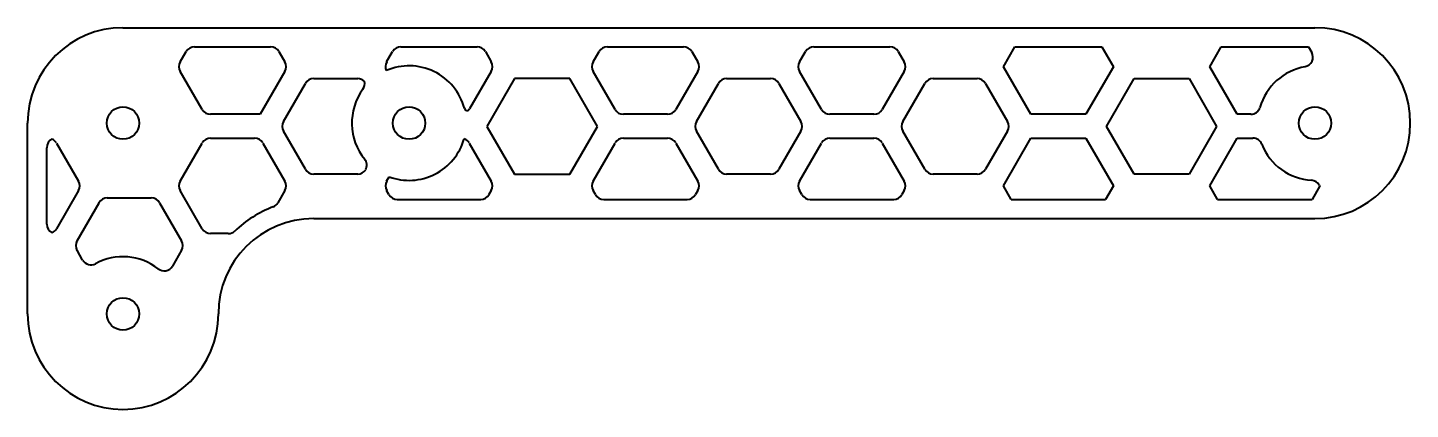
# Model space of a CAD drawing. Header units: inches. Extents: x -27 to 118, y -52 to -12.
import ezdxf

# ---------------------------------------------------------------- set-up
doc = ezdxf.new("R2010")
doc.units = ezdxf.units.IN
doc.header["$MEASUREMENT"] = 0
doc.layers.add('Visible', color=7, linetype='Continuous', lineweight=40)

msp = doc.modelspace()

# ---------------------------------------------------------------- linework, layer by layer
at = {"layer": 'Visible'}
for p, q in [((-16.9, -11.54), (108.1, -11.54)), ((-10.9, -15.13), (-10.27, -14.04)), ((-9.4, -13.54), (-1.42, -13.54)), ((-0.55, -14.04), (0.07, -15.13)), ((10.75, -15.13), (11.38, -14.04)), ((12.25, -13.54), (20.23, -13.54)), ((21.1, -14.04), (21.72, -15.13)), ((32.4, -15.13), (33.03, -14.04)), ((33.9, -13.54), (41.88, -13.54)), ((42.75, -14.04), (43.37, -15.13)), ((54.05, -15.13), (54.68, -14.04)), ((55.55, -13.54), (63.53, -13.54)), ((64.4, -14.04), (65.02, -15.13)), ((75.42, -15.63), (76.62, -13.54)), ((76.62, -13.54), (85.76, -13.54)), ((85.76, -13.54), (86.96, -15.63)), ((97.07, -15.63), (98.27, -13.54)), ((98.27, -13.54), (107.41, -13.54)), ((107.41, -13.54), (107.76, -14.14)), ((78.3, -20.62), (75.42, -15.63)), ((86.96, -15.63), (84.08, -20.62)), ((99.95, -20.62), (97.07, -15.63)), ((-8.59, -20.12), (-10.9, -16.12)), ((0.07, -16.12), (-2.53, -20.62)), ((-0.07, -21.38), (2.24, -17.38)), ((3.1, -16.88), (7.72, -16.88)), ((21.72, -16.12), (19.45, -20.06)), ((24.17, -16.86), (21.27, -21.88)), ((29.96, -16.86), (24.17, -16.86)), ((32.85, -21.88), (29.96, -16.86)), ((34.71, -20.12), (32.4, -16.12)), ((43.37, -16.12), (41.06, -20.12)), ((43.23, -21.38), (45.54, -17.38)), ((46.4, -16.88), (51.02, -16.88)), ((51.89, -17.38), (54.2, -21.38)), ((56.36, -20.12), (54.05, -16.12)), ((65.02, -16.12), (62.71, -20.12)), ((64.88, -21.38), (67.19, -17.38)), ((68.06, -16.88), (72.67, -16.88)), ((73.54, -17.38), (75.85, -21.38)), ((86.24, -21.88), (89.13, -16.88)), ((89.13, -16.88), (94.9, -16.88)), ((94.9, -16.88), (97.79, -21.88)), ((-26.9, -41.54), (-26.9, -21.54)), ((-2.53, -20.62), (-7.72, -20.62)), ((40.2, -20.62), (35.58, -20.62)), ((61.85, -20.62), (57.23, -20.62)), ((84.08, -20.62), (78.3, -20.62)), ((101.37, -20.62), (99.95, -20.62)), ((-7.72, -23.12), (-3.1, -23.12)), ((2.24, -26.38), (-0.07, -22.38)), ((21.27, -21.88), (24.17, -26.89)), ((29.96, -26.89), (32.85, -21.88)), ((35.58, -23.12), (40.2, -23.12)), ((45.54, -26.38), (43.23, -22.38)), ((54.2, -22.38), (51.89, -26.38)), ((57.23, -23.12), (61.85, -23.12)), ((67.19, -26.38), (64.88, -22.38)), ((75.85, -22.38), (73.54, -26.38)), ((75.42, -28.12), (78.3, -23.12)), ((78.3, -23.12), (84.08, -23.12)), ((84.08, -23.12), (86.96, -28.12)), ((89.13, -26.88), (86.24, -21.88)), ((97.79, -21.88), (94.9, -26.88)), ((97.07, -28.12), (99.95, -23.12)), ((99.95, -23.12), (101.6, -23.12)), ((-24.9, -32.12), (-24.9, -24.12)), ((-23.89, -23.63), (-21.58, -27.63)), ((-10.9, -27.63), (-8.59, -23.63)), ((-2.24, -23.63), (0.07, -27.63)), ((19.41, -23.63), (21.72, -27.63)), ((32.4, -27.63), (34.71, -23.63)), ((41.06, -23.63), (43.37, -27.63)), ((54.05, -27.63), (56.36, -23.63)), ((62.71, -23.63), (65.02, -27.63)), ((7.72, -26.88), (3.1, -26.88)), ((10.75, -27.63), (11.02, -27.17)), ((24.17, -26.89), (29.96, -26.89)), ((51.02, -26.88), (46.4, -26.88)), ((72.67, -26.88), (68.06, -26.88)), ((94.9, -26.88), (89.13, -26.88)), ((-21.58, -28.62), (-23.89, -32.62)), ((-8.59, -32.62), (-10.9, -28.62)), ((0.07, -28.62), (-0.66, -29.89)), ((10.99, -29.04), (10.75, -28.62)), ((21.72, -28.62), (21.48, -29.04)), ((32.64, -29.04), (32.4, -28.62)), ((43.37, -28.62), (43.13, -29.04)), ((54.29, -29.04), (54.05, -28.62)), ((65.02, -28.62), (64.79, -29.04)), ((76.23, -29.54), (75.42, -28.12)), ((86.96, -28.12), (86.15, -29.54)), ((97.88, -29.54), (97.07, -28.12)), ((108.61, -28.12), (107.8, -29.54)), ((108.56, -28.03), (108.61, -28.12)), ((-21.72, -33.88), (-19.41, -29.88)), ((-18.55, -29.38), (-13.93, -29.38)), ((-13.06, -29.88), (-10.75, -33.88)), ((11.86, -29.54), (20.62, -29.54)), ((33.51, -29.54), (42.27, -29.54)), ((55.16, -29.54), (63.92, -29.54)), ((76.23, -29.54), (86.15, -29.54)), ((97.88, -29.54), (107.8, -29.54)), ((3.1, -31.54), (108.1, -31.54)), ((-5.86, -33.12), (-7.72, -33.12)), ((-21.13, -35.9), (-21.72, -34.87)), ((-10.75, -34.87), (-11.71, -36.53))]:
    msp.add_line(p, q, dxfattribs=at)
for centre in [(-16.9, -21.54), (13.1, -21.54), (108.1, -21.54), (-16.9, -41.54)]:
    msp.add_circle(centre, 1.7, dxfattribs=at)
for centre, radius, start, end in [((-16.9, -21.54), 10, 90, 180), ((108.1, -21.54), 10, 270, 90), ((-9.4, -14.54), 1, 90, 150), ((-1.42, -14.54), 1, 30, 90), ((12.25, -14.54), 1, 90, 150), ((20.23, -14.54), 1, 30, 90), ((33.9, -14.54), 1, 90, 150), ((41.88, -14.54), 1, 30, 90), ((55.55, -14.54), 1, 90, 150), ((63.53, -14.54), 1, 30, 90), ((106.89, -14.64), 1, 279.9471, 30), ((-10.03, -15.63), 1, 150, 210), ((-0.79, -15.63), 1, 330, 30), ((11.62, -15.63), 1, 150, 204.3454), ((13.1, -21.54), 6, 14.9492, 113.5166), ((20.86, -15.63), 1, 330, 30), ((33.27, -15.63), 1, 150, 210), ((42.51, -15.63), 1, 330, 30), ((54.92, -15.63), 1, 150, 210), ((64.16, -15.63), 1, 330, 30), ((108.1, -21.54), 6, 99.9471, 164.1324), ((3.1, -17.88), 1, 90, 150), ((7.72, -17.88), 1, 45.6789, 90), ((7.45, -17.41), 1, 323.8229, 14.3213), ((46.4, -17.88), 1, 90, 150), ((51.02, -17.88), 1, 30.0001, 90), ((68.06, -17.88), 1, 90, 150), ((72.67, -17.88), 1, 30, 90), ((13.1, -21.54), 6, 143.8229, 219.1515), ((-7.72, -19.62), 1, 210, 270), ((19.19, -19.91), 0.3, 194.9492, 330), ((35.58, -19.62), 1, 210, 270), ((40.2, -19.62), 1, 270, 330), ((57.23, -19.62), 1, 210, 270), ((61.85, -19.62), 1, 270, 330), ((101.37, -19.62), 1, 270, 344.1324), ((0.79, -21.88), 1, 150, 210), ((44.1, -21.88), 1, 150, 210), ((53.33, -21.88), 1, 329.9999, 30.0001), ((65.75, -21.88), 1, 150, 210), ((74.98, -21.88), 1, 330, 30), ((-7.72, -24.12), 1, 90, 150), ((-3.1, -24.12), 1, 30, 90), ((13.1, -21.54), 6, 249.6786, 344.1297), ((18.55, -24.12), 1, 30, 70.9672), ((35.58, -24.12), 1, 90, 150), ((40.2, -24.12), 1, 30, 90), ((57.23, -24.12), 1, 90, 150), ((61.85, -24.12), 1, 30, 90), ((101.6, -24.12), 1, 21.6812, 90), ((-23.9, -24.12), 1, 115.3433, 180), ((-24.75, -24.12), 1, 30, 64.6567), ((108.1, -21.54), 6, 201.6812, 266.635), ((7.67, -25.96), 1, 332.7639, 39.1515), ((3.1, -25.88), 1, 210, 270), ((7.72, -25.88), 1, 270, 327.236), ((46.4, -25.88), 1, 210, 270), ((51.02, -25.88), 1, 270, 329.9999), ((68.06, -25.88), 1, 210, 270), ((72.67, -25.88), 1, 270, 330), ((107.69, -28.53), 1, 30, 86.635), ((-22.44, -28.12), 1, 330, 30), ((-10.03, -28.12), 1, 150, 210), ((-0.79, -28.12), 1, 330, 30), ((11.62, -28.12), 1, 150, 210), ((20.86, -28.12), 1, 330, 30), ((33.27, -28.12), 1, 150, 210), ((42.51, -28.12), 1, 330, 30), ((54.92, -28.12), 1, 150, 210), ((64.16, -28.12), 1, 330, 30), ((-18.55, -30.38), 1, 90, 150), ((-13.93, -30.38), 1, 30, 90), ((3.1, -41.54), 12, 110.8471, 133.6021), ((-1.52, -29.39), 1, 290.8471, 330), ((11.86, -28.54), 1, 210, 270), ((20.62, -28.54), 1, 270, 330), ((33.51, -28.54), 1, 210, 270), ((42.27, -28.54), 1, 270, 330), ((55.16, -28.54), 1, 210, 270), ((63.92, -28.54), 1, 270, 330), ((3.1, -41.54), 10, 90, 180), ((-23.9, -32.12), 1, 180, 244.6567), ((-24.75, -32.12), 1, 295.3433, 330), ((-7.72, -32.12), 1, 210, 270), ((-5.86, -32.12), 1, 270, 313.6021), ((-20.86, -34.38), 1, 150, 210), ((-11.62, -34.38), 1, 330, 30), ((-20.26, -35.4), 1, 210, 298.7444), ((-16.9, -41.54), 6, 51.8737, 118.7444), ((-12.58, -36.03), 1, 231.8737, 330), ((-16.9, -41.54), 10, 180, 0)]:
    msp.add_arc(centre, radius, start, end, dxfattribs=at)

doc.saveas('drawing.dxf')
